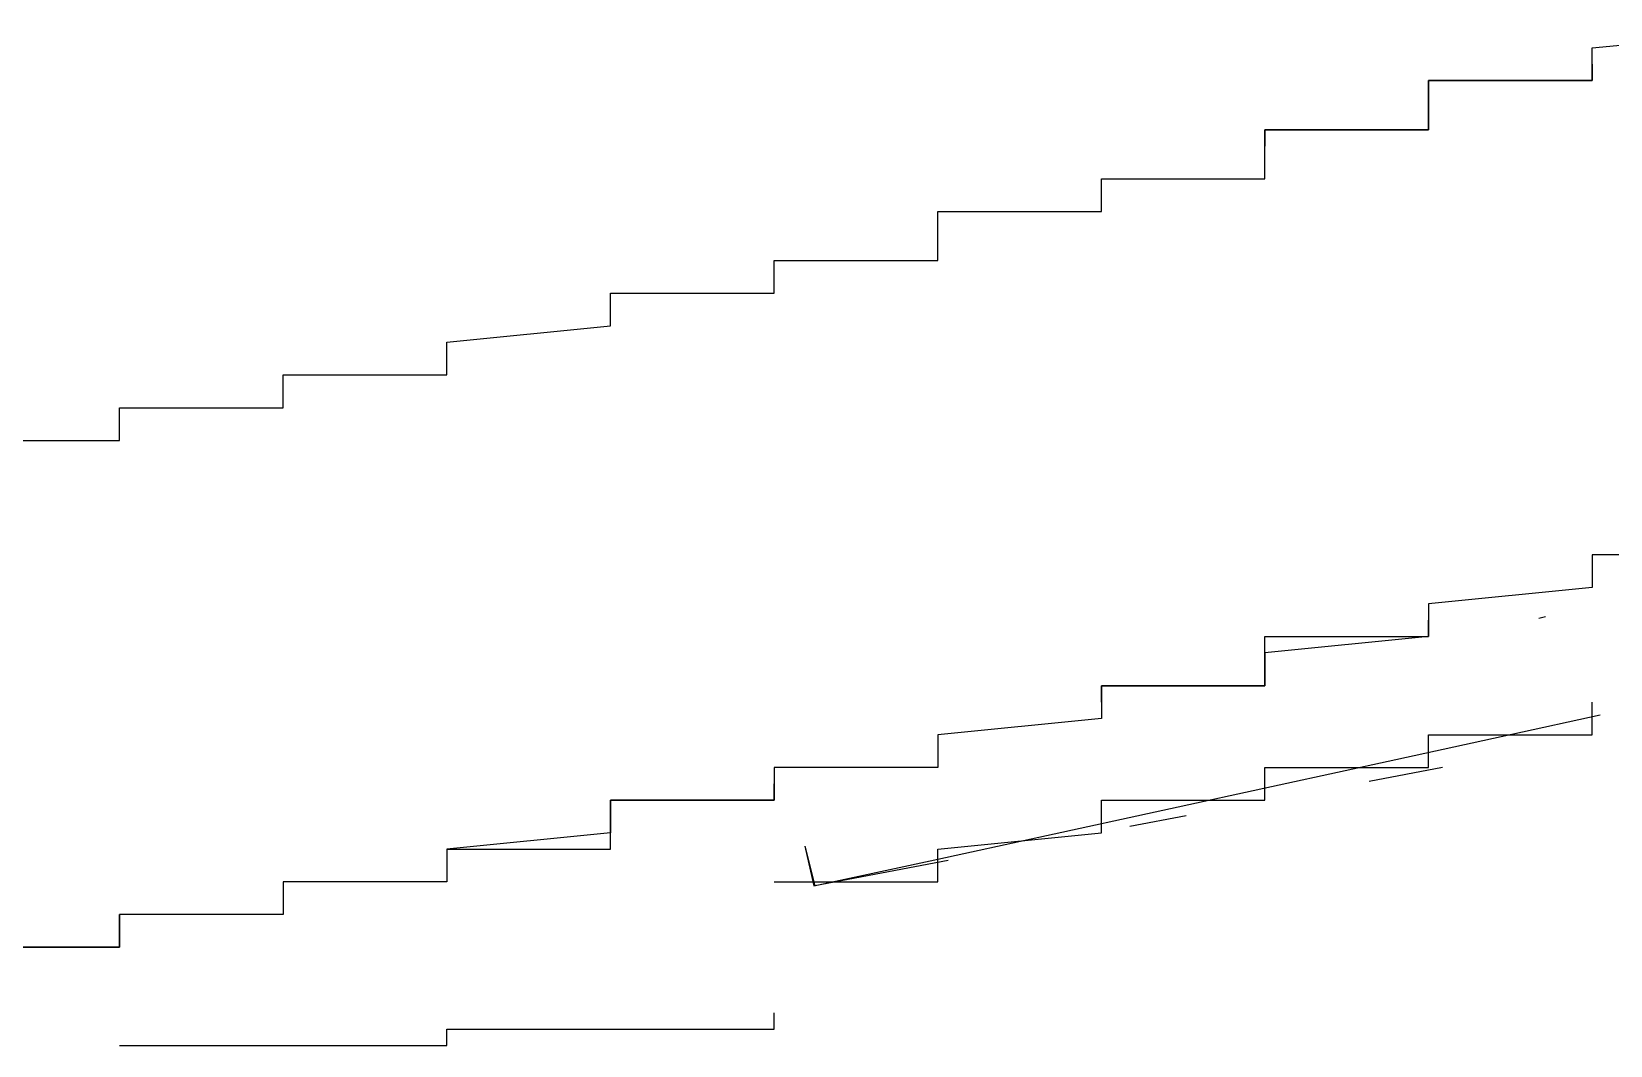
# Model space of a CAD drawing. Header units: millimetres. Extents: x -162945 to 7560, y -3558 to 130718.
# Drawn here: x -117732 to -116768, y -1941 to -1321 of the extents above; entities that cross this region are included whole.
import ezdxf

# ---------------------------------------------------------------- set-up
doc = ezdxf.new("R2010")
doc.units = ezdxf.units.MM
doc.header["$LTSCALE"] = 5
doc.layers.add('E1-RI-3F$0$A-GLAZ', color=6, linetype='Continuous')

msp = doc.modelspace()

# ---------------------------------------------------------------- linework, layer by layer
at = {"layer": 'E1-RI-3F$0$A-GLAZ', "color": 8}
for p, q in [((-116778.71, -1331.3), (-116678.71, -1321.3)), ((-116778.71, -1341.3), (-116778.71, -1331.3)), ((-116778.71, -1331.3), (-116778.71, -1331.3)), ((-116778.71, -1331.3), (-116778.71, -1331.3)), ((-116778.71, -1351.3), (-116778.71, -1341.3)), ((-116778.71, -1341.3), (-116778.71, -1341.3)), ((-116778.71, -1341.3), (-116778.71, -1341.3)), ((-116778.71, -1341.3), (-116778.71, -1341.3)), ((-116878.71, -1361.3), (-116878.71, -1351.3)), ((-116878.71, -1351.3), (-116778.71, -1351.3)), ((-116778.71, -1351.3), (-116778.71, -1351.3)), ((-116878.71, -1371.3), (-116878.71, -1361.3)), ((-116878.71, -1361.3), (-116878.71, -1361.3)), ((-116878.71, -1361.3), (-116878.71, -1361.3)), ((-116878.71, -1381.3), (-116878.71, -1371.3)), ((-116878.71, -1371.3), (-116878.71, -1371.3)), ((-116878.71, -1371.3), (-116878.71, -1371.3)), ((-116978.71, -1391.3), (-116978.71, -1381.3)), ((-116978.71, -1381.3), (-116978.71, -1381.3)), ((-116978.71, -1381.3), (-116878.71, -1381.3)), ((-116878.71, -1381.3), (-116878.71, -1381.3)), ((-116978.71, -1401.3), (-116978.71, -1391.3)), ((-116978.71, -1391.3), (-116978.71, -1391.3)), ((-116978.71, -1391.3), (-116978.71, -1391.3)), ((-116978.71, -1411.3), (-116978.71, -1401.3)), ((-116978.71, -1401.3), (-116978.71, -1401.3)), ((-116978.71, -1401.3), (-116978.71, -1401.3)), ((-117078.71, -1421.3), (-117078.71, -1411.3)), ((-117078.71, -1411.3), (-117078.71, -1411.3)), ((-117078.71, -1411.3), (-117078.71, -1411.3)), ((-117078.71, -1411.3), (-116978.71, -1411.3)), ((-117078.71, -1431.3), (-117078.71, -1421.3)), ((-117078.71, -1421.3), (-117078.71, -1421.3)), ((-117078.71, -1421.3), (-117078.71, -1421.3)), ((-117178.71, -1441.3), (-117178.71, -1431.3)), ((-117178.71, -1431.3), (-117078.71, -1431.3)), ((-117078.71, -1431.3), (-117078.71, -1431.3)), ((-117078.71, -1431.3), (-117078.71, -1431.3)), ((-117178.71, -1451.3), (-117178.71, -1441.3)), ((-117178.71, -1441.3), (-117178.71, -1441.3)), ((-117178.71, -1441.3), (-117178.71, -1441.3)), ((-117178.71, -1461.3), (-117178.71, -1451.3)), ((-117178.71, -1451.3), (-117178.71, -1451.3)), ((-117178.71, -1451.3), (-117178.71, -1451.3)), ((-117178.71, -1451.3), (-117178.71, -1451.3)), ((-117278.71, -1471.3), (-117278.71, -1461.3)), ((-117278.71, -1461.3), (-117278.71, -1461.3)), ((-117278.71, -1461.3), (-117278.71, -1461.3)), ((-117278.71, -1461.3), (-117178.71, -1461.3)), ((-117278.71, -1481.3), (-117278.71, -1471.3)), ((-117278.71, -1471.3), (-117278.71, -1471.3)), ((-117278.71, -1471.3), (-117278.71, -1471.3)), ((-117378.71, -1491.3), (-117378.71, -1481.3)), ((-117378.71, -1481.3), (-117278.71, -1481.3)), ((-117278.71, -1481.3), (-117278.71, -1481.3)), ((-117278.71, -1481.3), (-117278.71, -1481.3)), ((-117378.71, -1501.3), (-117378.71, -1491.3)), ((-117378.71, -1491.3), (-117378.71, -1491.3)), ((-117378.71, -1491.3), (-117378.71, -1491.3)), ((-117378.71, -1491.3), (-117378.71, -1491.3)), ((-117478.71, -1511.3), (-117378.71, -1501.3)), ((-117378.71, -1501.3), (-117378.71, -1501.3)), ((-117378.71, -1501.3), (-117378.71, -1501.3)), ((-117378.71, -1501.3), (-117378.71, -1501.3)), ((-117478.71, -1521.3), (-117478.71, -1511.3)), ((-117478.71, -1511.3), (-117478.71, -1511.3)), ((-117478.71, -1511.3), (-117478.71, -1511.3)), ((-117478.71, -1511.3), (-117478.71, -1511.3)), ((-117478.71, -1531.3), (-117478.71, -1521.3)), ((-117478.71, -1521.3), (-117478.71, -1521.3)), ((-117478.71, -1521.3), (-117478.71, -1521.3)), ((-117478.71, -1521.3), (-117478.71, -1521.3)), ((-117578.71, -1541.3), (-117578.71, -1531.3)), ((-117578.71, -1531.3), (-117578.71, -1531.3)), ((-117578.71, -1531.3), (-117578.71, -1531.3)), ((-117578.71, -1531.3), (-117478.71, -1531.3)), ((-117578.71, -1551.3), (-117578.71, -1541.3)), ((-117578.71, -1541.3), (-117578.71, -1541.3)), ((-117578.71, -1541.3), (-117578.71, -1541.3)), ((-117578.71, -1541.3), (-117578.71, -1541.3)), ((-117678.71, -1561.3), (-117678.71, -1551.3)), ((-117678.71, -1551.3), (-117678.71, -1551.3)), ((-117678.71, -1551.3), (-117678.71, -1551.3)), ((-117678.71, -1551.3), (-117578.71, -1551.3)), ((-117578.71, -1551.3), (-117578.71, -1551.3)), ((-117678.71, -1571.3), (-117678.71, -1561.3)), ((-117678.71, -1561.3), (-117678.71, -1561.3)), ((-117678.71, -1561.3), (-117678.71, -1561.3)), ((-117678.71, -1561.3), (-117678.71, -1561.3)), ((-117778.71, -1571.3), (-117678.71, -1571.3)), ((-117678.71, -1571.3), (-117678.71, -1571.3)), ((-116678.71, -1641.3), (-116778.71, -1641.3)), ((-116778.71, -1641.3), (-116778.71, -1641.3)), ((-116778.71, -1641.3), (-116778.71, -1651.3)), ((-116778.71, -1651.3), (-116778.71, -1651.3)), ((-116778.71, -1651.3), (-116778.71, -1651.3)), ((-116778.71, -1651.3), (-116778.71, -1661.3)), ((-116778.71, -1661.3), (-116878.71, -1671.3)), ((-116778.71, -1661.3), (-116778.71, -1661.3)), ((-116778.71, -1661.3), (-116778.71, -1661.3)), ((-116778.71, -1661.3), (-116778.71, -1661.3)), ((-116878.71, -1671.3), (-116878.71, -1671.3)), ((-116878.71, -1671.3), (-116878.71, -1671.3)), ((-116878.71, -1671.3), (-116878.71, -1681.3)), ((-116878.71, -1681.3), (-116878.71, -1681.3)), ((-116878.71, -1681.3), (-116878.71, -1681.3)), ((-116878.71, -1681.3), (-116878.71, -1691.3)), ((-116878.71, -1691.3), (-116878.71, -1681.3)), ((-116878.71, -1681.3), (-116878.71, -1681.3)), ((-116878.71, -1681.3), (-116878.71, -1681.3)), ((-116878.71, -1681.3), (-116878.71, -1681.3)), ((-116878.71, -1681.3), (-116878.71, -1681.3)), ((-116878.71, -1681.3), (-116878.71, -1681.3)), ((-116878.71, -1681.3), (-116878.71, -1681.3)), ((-116878.71, -1681.3), (-116878.71, -1681.3)), ((-116878.71, -1681.3), (-116878.71, -1681.3)), ((-116807.18, -1679.23, 0.08), (-116811.43, -1680.21, 0.08)), ((-116878.71, -1691.3), (-116978.71, -1701.3)), ((-116978.71, -1701.3), (-116978.71, -1691.3)), ((-116978.71, -1691.3), (-116978.71, -1691.3)), ((-116978.71, -1691.3), (-116978.71, -1691.3)), ((-116978.71, -1691.3), (-116878.71, -1691.3)), ((-116878.71, -1691.3), (-116878.71, -1691.3)), ((-116878.71, -1691.3), (-116878.71, -1691.3)), ((-116878.71, -1691.3), (-116878.71, -1691.3)), ((-116878.71, -1691.3), (-116878.71, -1691.3)), ((-116878.71, -1691.3), (-116878.71, -1691.3)), ((-116878.71, -1691.3), (-116878.71, -1691.3)), ((-116878.71, -1691.3), (-116878.71, -1691.3)), ((-116878.71, -1691.3), (-116878.71, -1691.3)), ((-116878.71, -1691.3), (-116878.71, -1691.3)), ((-116878.71, -1691.3), (-116878.71, -1691.3)), ((-116878.71, -1691.3), (-116878.71, -1691.3)), ((-116878.71, -1691.3), (-116878.71, -1691.3)), ((-116878.71, -1691.3), (-116878.71, -1691.3)), ((-116878.71, -1691.3), (-116878.71, -1691.3)), ((-116878.71, -1691.3), (-116878.71, -1691.3)), ((-116878.71, -1691.3), (-116878.71, -1691.3)), ((-116878.71, -1691.3), (-116878.71, -1691.3)), ((-116878.71, -1691.3), (-116878.71, -1691.3)), ((-116878.71, -1691.3), (-116878.71, -1691.3)), ((-116878.71, -1691.3), (-116878.71, -1691.3)), ((-116878.71, -1691.3), (-116878.71, -1691.3)), ((-116878.71, -1691.3), (-116878.71, -1691.3)), ((-116878.71, -1691.3), (-116878.71, -1691.3)), ((-116878.71, -1691.3), (-116878.71, -1691.3)), ((-116878.71, -1691.3), (-116878.71, -1691.3)), ((-116878.71, -1691.3), (-116878.71, -1691.3)), ((-116878.71, -1691.3), (-116878.71, -1691.3)), ((-116878.71, -1691.3), (-116878.71, -1691.3)), ((-116878.71, -1691.3), (-116878.71, -1691.3)), ((-116978.71, -1701.3), (-116978.71, -1701.3)), ((-116978.71, -1701.3), (-116978.71, -1701.3)), ((-116978.71, -1701.3), (-116978.71, -1711.3)), ((-116978.71, -1711.3), (-116978.71, -1701.3)), ((-116978.71, -1701.3), (-116978.71, -1701.3)), ((-116978.71, -1701.3), (-116978.71, -1701.3)), ((-116978.71, -1701.3), (-116978.71, -1701.3)), ((-116978.71, -1701.3), (-116978.71, -1701.3)), ((-116978.71, -1701.3), (-116978.71, -1701.3)), ((-116978.71, -1701.3), (-116978.71, -1701.3)), ((-116978.71, -1701.3), (-116978.71, -1701.3)), ((-116978.71, -1701.3), (-116978.71, -1701.3)), ((-116978.71, -1701.3), (-116978.71, -1701.3)), ((-116978.71, -1701.3), (-116978.71, -1701.3)), ((-116978.71, -1701.3), (-116978.71, -1701.3)), ((-116978.71, -1701.3), (-116978.71, -1701.3)), ((-116978.71, -1701.3), (-116978.71, -1701.3)), ((-116978.71, -1701.3), (-116978.71, -1701.3)), ((-116978.71, -1701.3), (-116978.71, -1701.3)), ((-116978.71, -1701.3), (-116978.71, -1701.3)), ((-116978.71, -1701.3), (-116978.71, -1701.3)), ((-116978.71, -1701.3), (-116978.71, -1701.3)), ((-116978.71, -1701.3), (-116978.71, -1701.3)), ((-116978.71, -1701.3), (-116978.71, -1701.3)), ((-116978.71, -1701.3), (-116978.71, -1701.3)), ((-116978.71, -1701.3), (-116978.71, -1701.3)), ((-116978.71, -1701.3), (-116978.71, -1701.3)), ((-116978.71, -1701.3), (-116978.71, -1701.3)), ((-116978.71, -1701.3), (-116978.71, -1701.3)), ((-116978.71, -1701.3), (-116978.71, -1701.3)), ((-116978.71, -1701.3), (-116978.71, -1701.3)), ((-116978.71, -1701.3), (-116978.71, -1701.3)), ((-116978.71, -1701.3), (-116978.71, -1701.3)), ((-116978.71, -1711.3), (-116978.71, -1711.3)), ((-116978.71, -1711.3), (-116978.71, -1711.3)), ((-116978.71, -1711.3), (-116978.71, -1711.3)), ((-116978.71, -1711.3), (-116978.71, -1721.3)), ((-116978.71, -1721.3), (-116978.71, -1711.3)), ((-116978.71, -1711.3), (-116978.71, -1711.3)), ((-116978.71, -1711.3), (-116978.71, -1711.3)), ((-116978.71, -1711.3), (-116978.71, -1711.3)), ((-116978.71, -1711.3), (-116978.71, -1711.3)), ((-116978.71, -1711.3), (-116978.71, -1711.3)), ((-116978.71, -1711.3), (-116978.71, -1711.3)), ((-116978.71, -1711.3), (-116978.71, -1711.3)), ((-116978.71, -1711.3), (-116978.71, -1711.3)), ((-116978.71, -1711.3), (-116978.71, -1711.3)), ((-116978.71, -1711.3), (-116978.71, -1711.3)), ((-116978.71, -1711.3), (-116978.71, -1711.3)), ((-116978.71, -1711.3), (-116978.71, -1711.3)), ((-116978.71, -1711.3), (-116978.71, -1711.3)), ((-116978.71, -1711.3), (-116978.71, -1711.3)), ((-116978.71, -1711.3), (-116978.71, -1711.3)), ((-116978.71, -1711.3), (-116978.71, -1711.3)), ((-116978.71, -1711.3), (-116978.71, -1711.3)), ((-116978.71, -1711.3), (-116978.71, -1711.3)), ((-116978.71, -1711.3), (-116978.71, -1711.3)), ((-116978.71, -1711.3), (-116978.71, -1711.3)), ((-116978.71, -1711.3), (-116978.71, -1711.3)), ((-116978.71, -1711.3), (-116978.71, -1711.3)), ((-116978.71, -1711.3), (-116978.71, -1711.3)), ((-116978.71, -1711.3), (-116978.71, -1711.3)), ((-116978.71, -1711.3), (-116978.71, -1711.3)), ((-116978.71, -1711.3), (-116978.71, -1711.3)), ((-116978.71, -1711.3), (-116978.71, -1711.3)), ((-116978.71, -1711.3), (-116978.71, -1711.3)), ((-116978.71, -1711.3), (-116978.71, -1711.3)), ((-116978.71, -1711.3), (-116978.71, -1711.3)), ((-116978.71, -1721.3), (-117078.71, -1721.3)), ((-117078.71, -1721.3), (-117078.71, -1731.3)), ((-117078.71, -1731.3), (-117078.71, -1721.3)), ((-117078.71, -1721.3), (-117078.71, -1721.3)), ((-117078.71, -1721.3), (-117078.71, -1721.3)), ((-117078.71, -1721.3), (-117078.71, -1721.3)), ((-117078.71, -1721.3), (-117078.71, -1721.3)), ((-117078.71, -1721.3), (-117078.71, -1721.3)), ((-117078.71, -1721.3), (-117078.71, -1721.3)), ((-117078.71, -1721.3), (-117078.71, -1721.3)), ((-117078.71, -1721.3), (-117078.71, -1721.3)), ((-117078.71, -1721.3), (-117078.71, -1721.3)), ((-117078.71, -1721.3), (-117078.71, -1721.3)), ((-117078.71, -1721.3), (-117078.71, -1721.3)), ((-117078.71, -1721.3), (-117078.71, -1721.3)), ((-117078.71, -1721.3), (-117078.71, -1721.3)), ((-117078.71, -1721.3), (-117078.71, -1721.3)), ((-117078.71, -1721.3), (-117078.71, -1721.3)), ((-117078.71, -1721.3), (-116978.71, -1721.3)), ((-116978.71, -1721.3), (-116978.71, -1721.3)), ((-116978.71, -1721.3), (-116978.71, -1721.3)), ((-116978.71, -1721.3), (-116978.71, -1721.3)), ((-116978.71, -1721.3), (-116978.71, -1721.3)), ((-116978.71, -1721.3), (-116978.71, -1721.3)), ((-116978.71, -1721.3), (-116978.71, -1721.3)), ((-116978.71, -1721.3), (-116978.71, -1721.3)), ((-116978.71, -1721.3), (-116978.71, -1721.3)), ((-116978.71, -1721.3), (-116978.71, -1721.3)), ((-116978.71, -1721.3), (-116978.71, -1721.3)), ((-116978.71, -1721.3), (-116978.71, -1721.3)), ((-116978.71, -1721.3), (-116978.71, -1721.3)), ((-116978.71, -1721.3), (-116978.71, -1721.3)), ((-116978.71, -1721.3), (-116978.71, -1721.3)), ((-116978.71, -1721.3), (-116978.71, -1721.3)), ((-116978.71, -1721.3), (-116978.71, -1721.3)), ((-117078.71, -1731.3), (-117078.71, -1731.3)), ((-117078.71, -1731.3), (-117078.71, -1731.3)), ((-117078.71, -1731.3), (-117078.71, -1731.3)), ((-117078.71, -1731.3), (-117078.71, -1741.3)), ((-117078.71, -1731.3), (-117078.71, -1731.3)), ((-117078.71, -1731.3), (-117078.71, -1731.3)), ((-117078.71, -1731.3), (-117078.71, -1731.3)), ((-117078.71, -1731.3), (-117078.71, -1731.3)), ((-117078.71, -1731.3), (-117078.71, -1731.3)), ((-117078.71, -1731.3), (-117078.71, -1731.3)), ((-117078.71, -1731.3), (-117078.71, -1731.3)), ((-117078.71, -1731.3), (-117078.71, -1731.3)), ((-117078.71, -1731.3), (-117078.71, -1731.3)), ((-117078.71, -1731.3), (-117078.71, -1731.3)), ((-117078.71, -1731.3), (-117078.71, -1731.3)), ((-117078.71, -1731.3), (-117078.71, -1731.3)), ((-117078.71, -1731.3), (-117078.71, -1731.3)), ((-117078.71, -1731.3), (-117078.71, -1731.3)), ((-117078.71, -1731.3), (-117078.71, -1731.3)), ((-117078.71, -1731.3), (-117078.71, -1731.3)), ((-117078.71, -1731.3), (-117078.71, -1731.3)), ((-117078.71, -1731.3), (-117078.71, -1731.3)), ((-117078.71, -1731.3), (-117078.71, -1731.3)), ((-117078.71, -1731.3), (-117078.71, -1731.3)), ((-117078.71, -1731.3), (-117078.71, -1731.3)), ((-117078.71, -1731.3), (-117078.71, -1731.3)), ((-117078.71, -1731.3), (-117078.71, -1731.3)), ((-117078.71, -1731.3), (-117078.71, -1731.3)), ((-117078.71, -1731.3), (-117078.71, -1731.3)), ((-117078.71, -1731.3), (-117078.71, -1731.3)), ((-117078.71, -1731.3), (-117078.71, -1731.3)), ((-116778.71, -1741.3), (-116778.71, -1731.3)), ((-116778.71, -1731.3), (-116778.71, -1731.3)), ((-117078.71, -1741.3), (-117178.71, -1751.3)), ((-117078.71, -1741.3), (-117078.71, -1741.3)), ((-117078.71, -1741.3), (-117078.71, -1741.3)), ((-117078.71, -1741.3), (-117078.71, -1741.3)), ((-116778.71, -1751.3), (-116778.71, -1741.3)), ((-116778.71, -1741.3), (-116778.71, -1741.3)), ((-116778.71, -1741.3), (-116778.71, -1741.3)), ((-116778.71, -1741.3), (-116778.71, -1741.3)), ((-116778.71, -1741.3), (-116778.71, -1741.3)), ((-116778.71, -1741.3), (-116778.71, -1741.3)), ((-116778.71, -1741.3), (-116778.71, -1741.3)), ((-116778.71, -1741.3), (-116778.71, -1741.3)), ((-116778.71, -1741.3), (-116778.71, -1741.3)), ((-116778.71, -1741.3), (-116778.71, -1741.3)), ((-116778.71, -1741.3), (-116778.71, -1741.3)), ((-116778.71, -1741.3), (-116778.71, -1741.3)), ((-116778.71, -1741.3), (-116778.71, -1741.3)), ((-116778.71, -1741.3), (-116778.71, -1741.3)), ((-116778.71, -1741.3), (-116778.71, -1741.3)), ((-116778.71, -1741.3), (-116778.71, -1741.3)), ((-116778.71, -1741.3), (-116778.71, -1741.3)), ((-116778.71, -1741.3), (-116778.71, -1741.3)), ((-117178.71, -1751.3), (-117178.71, -1751.3)), ((-117178.71, -1751.3), (-117178.71, -1751.3)), ((-117178.71, -1751.3), (-117178.71, -1761.3)), ((-116878.71, -1761.3), (-116878.71, -1751.3)), ((-116878.71, -1751.3), (-116878.71, -1751.3)), ((-116878.71, -1751.3), (-116878.71, -1751.3)), ((-116878.71, -1751.3), (-116878.71, -1751.3)), ((-116878.71, -1751.3), (-116878.71, -1751.3)), ((-116878.71, -1751.3), (-116878.71, -1751.3)), ((-116878.71, -1751.3), (-116878.71, -1751.3)), ((-116878.71, -1751.3), (-116878.71, -1751.3)), ((-116878.71, -1751.3), (-116878.71, -1751.3)), ((-116878.71, -1751.3), (-116778.71, -1751.3)), ((-116778.71, -1751.3), (-116778.71, -1751.3)), ((-116778.71, -1751.3), (-116778.71, -1751.3)), ((-116778.71, -1751.3), (-116778.71, -1751.3)), ((-116778.71, -1751.3), (-116778.71, -1751.3)), ((-116778.71, -1751.3), (-116778.71, -1751.3)), ((-116778.71, -1751.3), (-116778.71, -1751.3)), ((-116778.71, -1751.3), (-116778.71, -1751.3)), ((-117178.71, -1761.3), (-117178.71, -1761.3)), ((-117178.71, -1761.3), (-117178.71, -1761.3)), ((-117178.71, -1761.3), (-117178.71, -1761.3)), ((-117178.71, -1761.3), (-117178.71, -1771.3)), ((-116878.71, -1771.3), (-116878.71, -1761.3)), ((-116878.71, -1761.3), (-116878.71, -1761.3)), ((-116878.71, -1761.3), (-116878.71, -1761.3)), ((-116878.71, -1761.3), (-116878.71, -1761.3)), ((-116878.71, -1761.3), (-116878.71, -1761.3)), ((-116878.71, -1761.3), (-116878.71, -1761.3)), ((-116878.71, -1761.3), (-116878.71, -1761.3)), ((-116878.71, -1761.3), (-116878.71, -1761.3)), ((-116878.71, -1761.3), (-116878.71, -1761.3)), ((-116878.71, -1761.3), (-116878.71, -1761.3)), ((-116878.71, -1761.3), (-116878.71, -1761.3)), ((-116878.71, -1761.3), (-116878.71, -1761.3)), ((-116878.71, -1761.3), (-116878.71, -1761.3)), ((-116878.71, -1761.3), (-116878.71, -1761.3)), ((-116878.71, -1761.3), (-116878.71, -1761.3)), ((-116878.71, -1761.3), (-116878.71, -1761.3)), ((-116878.71, -1761.3), (-116878.71, -1761.3)), ((-116878.71, -1761.3), (-116878.71, -1761.3)), ((-117178.71, -1771.3), (-117278.71, -1771.3)), ((-117278.71, -1771.3), (-117278.71, -1771.3)), ((-117278.71, -1771.3), (-117278.71, -1781.3)), ((-117178.71, -1771.3), (-117178.71, -1771.3)), ((-116978.71, -1781.3), (-116978.71, -1771.3)), ((-116978.71, -1771.3), (-116978.71, -1771.3)), ((-116978.71, -1771.3), (-116978.71, -1771.3)), ((-116978.71, -1771.3), (-116978.71, -1771.3)), ((-116978.71, -1771.3), (-116978.71, -1771.3)), ((-116978.71, -1771.3), (-116978.71, -1771.3)), ((-116978.71, -1771.3), (-116978.71, -1771.3)), ((-116978.71, -1771.3), (-116878.71, -1771.3)), ((-116870.18, -1771.34), (-116915.13, -1779.81)), ((-116878.71, -1771.3), (-116878.71, -1771.3)), ((-116878.71, -1771.3), (-116878.71, -1771.3)), ((-116878.71, -1771.3), (-116878.71, -1771.3)), ((-116878.71, -1771.3), (-116878.71, -1771.3)), ((-116878.71, -1771.3), (-116878.71, -1771.3)), ((-116878.71, -1771.3), (-116878.71, -1771.3)), ((-116878.71, -1771.3), (-116878.71, -1771.3)), ((-116878.71, -1771.3), (-116878.71, -1771.3)), ((-116878.71, -1771.3), (-116878.71, -1771.3)), ((-116878.71, -1771.3), (-116878.71, -1771.3)), ((-117278.71, -1781.3), (-117278.71, -1781.3)), ((-117278.71, -1781.3), (-117278.71, -1781.3)), ((-117278.71, -1781.3), (-117278.71, -1781.3)), ((-117278.71, -1781.3), (-117278.71, -1791.3)), ((-117278.71, -1791.3), (-117278.71, -1781.3)), ((-117278.71, -1781.3), (-117278.71, -1781.3)), ((-117278.71, -1781.3), (-117278.71, -1781.3)), ((-117278.71, -1781.3), (-117278.71, -1781.3)), ((-117278.71, -1781.3), (-117278.71, -1781.3)), ((-117278.71, -1781.3), (-117278.71, -1781.3)), ((-117278.71, -1781.3), (-117278.71, -1781.3)), ((-117278.71, -1781.3), (-117278.71, -1781.3)), ((-117278.71, -1781.3), (-117278.71, -1781.3)), ((-117278.71, -1781.3), (-117278.71, -1781.3)), ((-117278.71, -1781.3), (-117278.71, -1781.3)), ((-117278.71, -1781.3), (-117278.71, -1781.3)), ((-117278.71, -1781.3), (-117278.71, -1781.3)), ((-117278.71, -1781.3), (-117278.71, -1781.3)), ((-117278.71, -1781.3), (-117278.71, -1781.3)), ((-117278.71, -1781.3), (-117278.71, -1781.3)), ((-117278.71, -1781.3), (-117278.71, -1781.3)), ((-117278.71, -1781.3), (-117278.71, -1781.3)), ((-117278.71, -1781.3), (-117278.71, -1781.3)), ((-117278.71, -1781.3), (-117278.71, -1781.3)), ((-117278.71, -1781.3), (-117278.71, -1781.3)), ((-117278.71, -1781.3), (-117278.71, -1781.3)), ((-117278.71, -1781.3), (-117278.71, -1781.3)), ((-117278.71, -1781.3), (-117278.71, -1781.3)), ((-117278.71, -1781.3), (-117278.71, -1781.3)), ((-117278.71, -1781.3), (-117278.71, -1781.3)), ((-117278.71, -1781.3), (-117278.71, -1781.3)), ((-116978.71, -1791.3), (-116978.71, -1781.3)), ((-116978.71, -1781.3), (-116978.71, -1781.3)), ((-116978.71, -1781.3), (-116978.71, -1781.3)), ((-116978.71, -1781.3), (-116978.71, -1781.3)), ((-116978.71, -1781.3), (-116978.71, -1781.3)), ((-116978.71, -1781.3), (-116978.71, -1781.3)), ((-116978.71, -1781.3), (-116978.71, -1781.3)), ((-116978.71, -1781.3), (-116978.71, -1781.3)), ((-116978.71, -1781.3), (-116978.71, -1781.3)), ((-116978.71, -1781.3), (-116978.71, -1781.3)), ((-116978.71, -1781.3), (-116978.71, -1781.3)), ((-116978.71, -1781.3), (-116978.71, -1781.3)), ((-116978.71, -1781.3), (-116978.71, -1781.3)), ((-116978.71, -1781.3), (-116978.71, -1781.3)), ((-116978.71, -1781.3), (-116978.71, -1781.3)), ((-116978.71, -1781.3), (-116978.71, -1781.3)), ((-116978.71, -1781.3), (-116978.71, -1781.3)), ((-117278.71, -1791.3), (-117378.71, -1791.3)), ((-117378.71, -1791.3), (-117378.71, -1801.3)), ((-117378.71, -1801.3), (-117378.71, -1791.3)), ((-117378.71, -1791.3), (-117378.71, -1791.3)), ((-117378.71, -1791.3), (-117378.71, -1791.3)), ((-117378.71, -1791.3), (-117378.71, -1791.3)), ((-117378.71, -1791.3), (-117378.71, -1791.3)), ((-117378.71, -1791.3), (-117378.71, -1791.3)), ((-117378.71, -1791.3), (-117378.71, -1791.3)), ((-117378.71, -1791.3), (-117378.71, -1791.3)), ((-117378.71, -1791.3), (-117278.71, -1791.3)), ((-117278.71, -1791.3), (-117278.71, -1791.3)), ((-117278.71, -1791.3), (-117278.71, -1791.3)), ((-117278.71, -1791.3), (-117278.71, -1791.3)), ((-117278.71, -1791.3), (-117278.71, -1791.3)), ((-117278.71, -1791.3), (-117278.71, -1791.3)), ((-117278.71, -1791.3), (-117278.71, -1791.3)), ((-117278.71, -1791.3), (-117278.71, -1791.3)), ((-117278.71, -1791.3), (-117278.71, -1791.3)), ((-117278.71, -1791.3), (-117278.71, -1791.3)), ((-117278.71, -1791.3), (-117278.71, -1791.3)), ((-117278.71, -1791.3), (-117278.71, -1791.3)), ((-117278.71, -1791.3), (-117278.71, -1791.3)), ((-117278.71, -1791.3), (-117278.71, -1791.3)), ((-117278.71, -1791.3), (-117278.71, -1791.3)), ((-117278.71, -1791.3), (-117278.71, -1791.3)), ((-117278.71, -1791.3), (-117278.71, -1791.3)), ((-117278.71, -1791.3), (-117278.71, -1791.3)), ((-117278.71, -1791.3), (-117278.71, -1791.3)), ((-117278.71, -1791.3), (-117278.71, -1791.3)), ((-117278.71, -1791.3), (-117278.71, -1791.3)), ((-117278.71, -1791.3), (-117278.71, -1791.3)), ((-117278.71, -1791.3), (-117278.71, -1791.3)), ((-117278.71, -1791.3), (-117278.71, -1791.3)), ((-117278.71, -1791.3), (-117278.71, -1791.3)), ((-117278.71, -1791.3), (-117278.71, -1791.3)), ((-117278.71, -1791.3), (-117278.71, -1791.3)), ((-117278.71, -1791.3), (-117278.71, -1791.3)), ((-117278.71, -1791.3), (-117278.71, -1791.3)), ((-117078.71, -1801.3), (-117078.71, -1791.3)), ((-117078.71, -1791.3), (-117078.71, -1791.3)), ((-117078.71, -1791.3), (-117078.71, -1791.3)), ((-117078.71, -1791.3), (-116978.71, -1791.3)), ((-116978.71, -1791.3), (-116978.71, -1791.3)), ((-116978.71, -1791.3), (-116978.71, -1791.3)), ((-116978.71, -1791.3), (-116978.71, -1791.3)), ((-116978.71, -1791.3), (-116978.71, -1791.3)), ((-116978.71, -1791.3), (-116978.71, -1791.3)), ((-116978.71, -1791.3), (-116978.71, -1791.3)), ((-116978.71, -1791.3), (-116978.71, -1791.3)), ((-116978.71, -1791.3), (-116978.71, -1791.3)), ((-116978.71, -1791.3), (-116978.71, -1791.3)), ((-116978.71, -1791.3), (-116978.71, -1791.3)), ((-116978.71, -1791.3), (-116978.71, -1791.3)), ((-116978.71, -1791.3), (-116978.71, -1791.3)), ((-116978.71, -1791.3), (-116978.71, -1791.3)), ((-116978.71, -1791.3), (-116978.71, -1791.3)), ((-117378.71, -1801.3), (-117378.71, -1801.3)), ((-117378.71, -1801.3), (-117378.71, -1801.3)), ((-117378.71, -1801.3), (-117378.71, -1801.3)), ((-117378.71, -1801.3), (-117378.71, -1811.3)), ((-117378.71, -1811.3), (-117378.71, -1801.3)), ((-117378.71, -1801.3), (-117378.71, -1801.3)), ((-117378.71, -1801.3), (-117378.71, -1801.3)), ((-117378.71, -1801.3), (-117378.71, -1801.3)), ((-117378.71, -1801.3), (-117378.71, -1801.3)), ((-117378.71, -1801.3), (-117378.71, -1801.3)), ((-117378.71, -1801.3), (-117378.71, -1801.3)), ((-117378.71, -1801.3), (-117378.71, -1801.3)), ((-117378.71, -1801.3), (-117378.71, -1801.3)), ((-117378.71, -1801.3), (-117378.71, -1801.3)), ((-117378.71, -1801.3), (-117378.71, -1801.3)), ((-117378.71, -1801.3), (-117378.71, -1801.3)), ((-117378.71, -1801.3), (-117378.71, -1801.3)), ((-117378.71, -1801.3), (-117378.71, -1801.3)), ((-117378.71, -1801.3), (-117378.71, -1801.3)), ((-117378.71, -1801.3), (-117378.71, -1801.3)), ((-117378.71, -1801.3), (-117378.71, -1801.3)), ((-117378.71, -1801.3), (-117378.71, -1801.3)), ((-117378.71, -1801.3), (-117378.71, -1801.3)), ((-117378.71, -1801.3), (-117378.71, -1801.3)), ((-117378.71, -1801.3), (-117378.71, -1801.3)), ((-117378.71, -1801.3), (-117378.71, -1801.3)), ((-117378.71, -1801.3), (-117378.71, -1801.3)), ((-117378.71, -1801.3), (-117378.71, -1801.3)), ((-117378.71, -1801.3), (-117378.71, -1801.3)), ((-117378.71, -1801.3), (-117378.71, -1801.3)), ((-117378.71, -1801.3), (-117378.71, -1801.3)), ((-117378.71, -1801.3), (-117378.71, -1801.3)), ((-117378.71, -1801.3), (-117378.71, -1801.3)), ((-117378.71, -1801.3), (-117378.71, -1801.3)), ((-117378.71, -1801.3), (-117378.71, -1801.3)), ((-117378.71, -1801.3), (-117378.71, -1801.3)), ((-117378.71, -1801.3), (-117378.71, -1801.3)), ((-117378.71, -1801.3), (-117378.71, -1801.3)), ((-117378.71, -1801.3), (-117378.71, -1801.3)), ((-117078.71, -1811.3), (-117078.71, -1801.3)), ((-117078.71, -1801.3), (-117078.71, -1801.3)), ((-117078.71, -1801.3), (-117078.71, -1801.3)), ((-117078.71, -1801.3), (-117078.71, -1801.3)), ((-117078.71, -1801.3), (-117078.71, -1801.3)), ((-117078.71, -1801.3), (-117078.71, -1801.3)), ((-117078.71, -1801.3), (-117078.71, -1801.3)), ((-117078.71, -1801.3), (-117078.71, -1801.3)), ((-117078.71, -1801.3), (-117078.71, -1801.3)), ((-117078.71, -1801.3), (-117078.71, -1801.3)), ((-117078.71, -1801.3), (-117078.71, -1801.3)), ((-117078.71, -1801.3), (-117078.71, -1801.3)), ((-117078.71, -1801.3), (-117078.71, -1801.3)), ((-117078.71, -1801.3), (-117078.71, -1801.3)), ((-117078.71, -1801.3), (-117078.71, -1801.3)), ((-117078.71, -1801.3), (-117078.71, -1801.3)), ((-117078.71, -1801.3), (-117078.71, -1801.3)), ((-117078.71, -1801.3), (-117078.71, -1801.3)), ((-117026.9, -1800.88), (-117061.36, -1807.38)), ((-117378.71, -1811.3), (-117478.71, -1821.3)), ((-117378.71, -1811.3), (-117378.71, -1811.3)), ((-117378.71, -1811.3), (-117378.71, -1811.3)), ((-117378.71, -1811.3), (-117378.71, -1811.3)), ((-117378.71, -1821.3), (-117378.71, -1811.3)), ((-117378.71, -1811.3), (-117378.71, -1811.3)), ((-117378.71, -1811.3), (-117378.71, -1811.3)), ((-117378.71, -1811.3), (-117378.71, -1811.3)), ((-117378.71, -1811.3), (-117378.71, -1811.3)), ((-117378.71, -1811.3), (-117378.71, -1811.3)), ((-117378.71, -1811.3), (-117378.71, -1811.3)), ((-117378.71, -1811.3), (-117378.71, -1811.3)), ((-117378.71, -1811.3), (-117378.71, -1811.3)), ((-117378.71, -1811.3), (-117378.71, -1811.3)), ((-117378.71, -1811.3), (-117378.71, -1811.3)), ((-117378.71, -1811.3), (-117378.71, -1811.3)), ((-117378.71, -1811.3), (-117378.71, -1811.3)), ((-117378.71, -1811.3), (-117378.71, -1811.3)), ((-117378.71, -1811.3), (-117378.71, -1811.3)), ((-117378.71, -1811.3), (-117378.71, -1811.3)), ((-117378.71, -1811.3), (-117378.71, -1811.3)), ((-117378.71, -1811.3), (-117378.71, -1811.3)), ((-117378.71, -1811.3), (-117378.71, -1811.3)), ((-117378.71, -1811.3), (-117378.71, -1811.3)), ((-117378.71, -1811.3), (-117378.71, -1811.3)), ((-117378.71, -1811.3), (-117378.71, -1811.3)), ((-117378.71, -1811.3), (-117378.71, -1811.3)), ((-117378.71, -1811.3), (-117378.71, -1811.3)), ((-117378.71, -1811.3), (-117378.71, -1811.3)), ((-117378.71, -1811.3), (-117378.71, -1811.3)), ((-117378.71, -1811.3), (-117378.71, -1811.3)), ((-117378.71, -1811.3), (-117378.71, -1811.3)), ((-117378.71, -1811.3), (-117378.71, -1811.3)), ((-117378.71, -1811.3), (-117378.71, -1811.3)), ((-117378.71, -1811.3), (-117378.71, -1811.3)), ((-117378.71, -1811.3), (-117378.71, -1811.3)), ((-117378.71, -1811.3), (-117378.71, -1811.3)), ((-117378.71, -1811.3), (-117378.71, -1811.3)), ((-117378.71, -1811.3), (-117378.71, -1811.3)), ((-117378.71, -1811.3), (-117378.71, -1811.3)), ((-117178.71, -1821.3), (-117078.71, -1811.3)), ((-117078.71, -1811.3), (-117078.71, -1811.3)), ((-117078.71, -1811.3), (-117078.71, -1811.3)), ((-117078.71, -1811.3), (-117078.71, -1811.3)), ((-117078.71, -1811.3), (-117078.71, -1811.3)), ((-117078.71, -1811.3), (-117078.71, -1811.3)), ((-117078.71, -1811.3), (-117078.71, -1811.3)), ((-117078.71, -1811.3), (-117078.71, -1811.3)), ((-117078.71, -1811.3), (-117078.71, -1811.3)), ((-117078.71, -1811.3), (-117078.71, -1811.3)), ((-117078.71, -1811.3), (-117078.71, -1811.3)), ((-117078.71, -1811.3), (-117078.71, -1811.3)), ((-117078.71, -1811.3), (-117078.71, -1811.3)), ((-117078.71, -1811.3), (-117078.71, -1811.3)), ((-117078.71, -1811.3), (-117078.71, -1811.3)), ((-117078.71, -1811.3), (-117078.71, -1811.3)), ((-117078.71, -1811.3), (-117078.71, -1811.3)), ((-117478.71, -1821.3), (-117478.71, -1821.3)), ((-117478.71, -1821.3), (-117478.71, -1821.3)), ((-117478.71, -1821.3), (-117478.71, -1821.3)), ((-117478.71, -1821.3), (-117478.71, -1831.3)), ((-117478.71, -1821.3), (-117478.71, -1821.3)), ((-117478.71, -1821.3), (-117478.71, -1821.3)), ((-117478.71, -1821.3), (-117478.71, -1821.3)), ((-117478.71, -1821.3), (-117478.71, -1821.3)), ((-117478.71, -1821.3), (-117478.71, -1821.3)), ((-117478.71, -1821.3), (-117478.71, -1821.3)), ((-117478.71, -1821.3), (-117478.71, -1821.3)), ((-117478.71, -1821.3), (-117478.71, -1821.3)), ((-117478.71, -1821.3), (-117478.71, -1821.3)), ((-117478.71, -1821.3), (-117478.71, -1821.3)), ((-117478.71, -1821.3), (-117478.71, -1821.3)), ((-117478.71, -1821.3), (-117478.71, -1821.3)), ((-117478.71, -1821.3), (-117478.71, -1821.3)), ((-117478.71, -1821.3), (-117478.71, -1821.3)), ((-117478.71, -1821.3), (-117478.71, -1821.3)), ((-117478.71, -1821.3), (-117478.71, -1821.3)), ((-117478.71, -1821.3), (-117478.71, -1821.3)), ((-117478.71, -1821.3), (-117478.71, -1821.3)), ((-117478.71, -1821.3), (-117478.71, -1821.3)), ((-117478.71, -1821.3), (-117478.71, -1821.3)), ((-117478.71, -1821.3), (-117478.71, -1821.3)), ((-117478.71, -1821.3), (-117478.71, -1821.3)), ((-117478.71, -1821.3), (-117478.71, -1821.3)), ((-117478.71, -1821.3), (-117478.71, -1821.3)), ((-117478.71, -1821.3), (-117478.71, -1821.3)), ((-117478.71, -1821.3), (-117378.71, -1821.3)), ((-117259.98, -1819.44), (-117254.33, -1843.79)), ((-117259.98, -1819.44), (-117253.83, -1843.67)), ((-117178.71, -1831.3), (-117178.71, -1821.3)), ((-117178.71, -1821.3), (-117178.71, -1821.3)), ((-117178.71, -1821.3), (-117178.71, -1821.3)), ((-117178.71, -1821.3), (-117178.71, -1821.3)), ((-117178.71, -1821.3), (-117178.71, -1821.3)), ((-117178.71, -1821.3), (-117178.71, -1821.3)), ((-117178.71, -1821.3), (-117178.71, -1821.3)), ((-117178.71, -1821.3), (-117178.71, -1821.3)), ((-117178.71, -1821.3), (-117178.71, -1821.3)), ((-117178.71, -1821.3), (-117178.71, -1821.3)), ((-117178.71, -1821.3), (-117178.71, -1821.3)), ((-117178.71, -1821.3), (-117178.71, -1821.3)), ((-117178.71, -1821.3), (-117178.71, -1821.3)), ((-117178.71, -1821.3), (-117178.71, -1821.3)), ((-117178.71, -1821.3), (-117178.71, -1821.3)), ((-117178.71, -1821.3), (-117178.71, -1821.3)), ((-117178.71, -1821.3), (-117178.71, -1821.3)), ((-117178.71, -1821.3), (-117178.71, -1821.3)), ((-117478.71, -1831.3), (-117478.71, -1831.3)), ((-117478.71, -1831.3), (-117478.71, -1831.3)), ((-117478.71, -1831.3), (-117478.71, -1831.3)), ((-117478.71, -1831.3), (-117478.71, -1841.3)), ((-117172.25, -1828.29), (-117253.83, -1843.67)), ((-117178.71, -1841.3), (-117178.71, -1831.3)), ((-117178.71, -1831.3), (-117178.71, -1831.3)), ((-117178.71, -1831.3), (-117178.71, -1831.3)), ((-117178.71, -1831.3), (-117178.71, -1831.3)), ((-117178.71, -1831.3), (-117178.71, -1831.3)), ((-117178.71, -1831.3), (-117178.71, -1831.3)), ((-117178.71, -1831.3), (-117178.71, -1831.3)), ((-117178.71, -1831.3), (-117178.71, -1831.3)), ((-117178.71, -1831.3), (-117178.71, -1831.3)), ((-117178.71, -1831.3), (-117178.71, -1831.3)), ((-117178.71, -1831.3), (-117178.71, -1831.3)), ((-117178.71, -1831.3), (-117178.71, -1831.3)), ((-117178.71, -1831.3), (-117178.71, -1831.3)), ((-117178.71, -1831.3), (-117178.71, -1831.3)), ((-117178.71, -1831.3), (-117178.71, -1831.3)), ((-117178.71, -1831.3), (-117178.71, -1831.3)), ((-117178.71, -1831.3), (-117178.71, -1831.3)), ((-117178.71, -1831.3), (-117178.71, -1831.3)), ((-117478.71, -1841.3), (-117578.71, -1841.3)), ((-117578.71, -1841.3), (-117578.71, -1841.3)), ((-117578.71, -1841.3), (-117578.71, -1841.3)), ((-117578.71, -1841.3), (-117578.71, -1841.3)), ((-117578.71, -1841.3), (-117578.71, -1851.3)), ((-117278.71, -1841.3), (-117278.71, -1841.3)), ((-117278.71, -1841.3), (-117278.71, -1841.3)), ((-117278.71, -1841.3), (-117278.71, -1841.3)), ((-117278.71, -1841.3), (-117278.71, -1841.3)), ((-117278.71, -1841.3), (-117278.71, -1841.3)), ((-117278.71, -1841.3), (-117278.71, -1841.3)), ((-117278.71, -1841.3), (-117278.71, -1841.3)), ((-117278.71, -1841.3), (-117278.71, -1841.3)), ((-117278.71, -1841.3), (-117278.71, -1841.3)), ((-117278.71, -1841.3), (-117178.71, -1841.3)), ((-117178.71, -1841.3), (-117178.71, -1841.3)), ((-117178.71, -1841.3), (-117178.71, -1841.3)), ((-117578.71, -1851.3), (-117578.71, -1851.3)), ((-117578.71, -1851.3), (-117578.71, -1851.3)), ((-117578.71, -1851.3), (-117578.71, -1851.3)), ((-117578.71, -1851.3), (-117578.71, -1861.3)), ((-117578.71, -1861.3), (-117678.71, -1861.3)), ((-117678.71, -1861.3), (-117678.71, -1861.3)), ((-117678.71, -1861.3), (-117678.71, -1861.3)), ((-117678.71, -1861.3), (-117678.71, -1861.3)), ((-117678.71, -1861.3), (-117678.71, -1871.3)), ((-117678.71, -1871.3), (-117678.71, -1861.3)), ((-117678.71, -1861.3), (-117678.71, -1861.3)), ((-117678.71, -1861.3), (-117678.71, -1861.3)), ((-117678.71, -1861.3), (-117678.71, -1861.3)), ((-117678.71, -1861.3), (-117678.71, -1861.3)), ((-117678.71, -1861.3), (-117678.71, -1861.3)), ((-117678.71, -1861.3), (-117678.71, -1861.3)), ((-117678.71, -1861.3), (-117678.71, -1861.3)), ((-117678.71, -1861.3), (-117678.71, -1861.3)), ((-117678.71, -1861.3), (-117678.71, -1861.3)), ((-117678.71, -1861.3), (-117678.71, -1861.3)), ((-117678.71, -1861.3), (-117678.71, -1861.3)), ((-117678.71, -1861.3), (-117678.71, -1861.3)), ((-117678.71, -1861.3), (-117678.71, -1861.3)), ((-117678.71, -1861.3), (-117678.71, -1861.3)), ((-117678.71, -1861.3), (-117678.71, -1861.3)), ((-117678.71, -1861.3), (-117678.71, -1861.3)), ((-117678.71, -1861.3), (-117678.71, -1861.3)), ((-117678.71, -1861.3), (-117678.71, -1861.3)), ((-117678.71, -1861.3), (-117678.71, -1861.3)), ((-117678.71, -1871.3), (-117678.71, -1871.3)), ((-117678.71, -1871.3), (-117678.71, -1871.3)), ((-117678.71, -1871.3), (-117678.71, -1871.3)), ((-117678.71, -1871.3), (-117678.71, -1881.3)), ((-117678.71, -1881.3), (-117678.71, -1871.3)), ((-117678.71, -1871.3), (-117678.71, -1871.3)), ((-117678.71, -1871.3), (-117678.71, -1871.3)), ((-117678.71, -1871.3), (-117678.71, -1871.3)), ((-117678.71, -1871.3), (-117678.71, -1871.3)), ((-117678.71, -1871.3), (-117678.71, -1871.3)), ((-117678.71, -1871.3), (-117678.71, -1871.3)), ((-117678.71, -1871.3), (-117678.71, -1871.3)), ((-117678.71, -1871.3), (-117678.71, -1871.3)), ((-117678.71, -1871.3), (-117678.71, -1871.3)), ((-117678.71, -1871.3), (-117678.71, -1871.3)), ((-117678.71, -1871.3), (-117678.71, -1871.3)), ((-117678.71, -1871.3), (-117678.71, -1871.3)), ((-117678.71, -1871.3), (-117678.71, -1871.3)), ((-117678.71, -1871.3), (-117678.71, -1871.3)), ((-117678.71, -1871.3), (-117678.71, -1871.3)), ((-117678.71, -1871.3), (-117678.71, -1871.3)), ((-117678.71, -1871.3), (-117678.71, -1871.3)), ((-117678.71, -1871.3), (-117678.71, -1871.3)), ((-117678.71, -1871.3), (-117678.71, -1871.3)), ((-117678.71, -1871.3), (-117678.71, -1871.3)), ((-117678.71, -1871.3), (-117678.71, -1871.3)), ((-117678.71, -1871.3), (-117678.71, -1871.3)), ((-117678.71, -1871.3), (-117678.71, -1871.3)), ((-117678.71, -1871.3), (-117678.71, -1871.3)), ((-117678.71, -1871.3), (-117678.71, -1871.3)), ((-117678.71, -1871.3), (-117678.71, -1871.3)), ((-117678.71, -1871.3), (-117678.71, -1871.3)), ((-117678.71, -1871.3), (-117678.71, -1871.3)), ((-117678.71, -1871.3), (-117678.71, -1871.3)), ((-117678.71, -1871.3), (-117678.71, -1871.3)), ((-117678.71, -1871.3), (-117678.71, -1871.3)), ((-117678.71, -1871.3), (-117678.71, -1871.3)), ((-117678.71, -1871.3), (-117678.71, -1871.3)), ((-117678.71, -1871.3), (-117678.71, -1871.3)), ((-117678.71, -1871.3), (-117678.71, -1871.3)), ((-117678.71, -1871.3), (-117678.71, -1871.3)), ((-117678.71, -1871.3), (-117678.71, -1871.3)), ((-117678.71, -1871.3), (-117678.71, -1871.3)), ((-117678.71, -1871.3), (-117678.71, -1871.3)), ((-117678.71, -1881.3), (-117778.71, -1881.3)), ((-117778.71, -1881.3), (-117678.71, -1881.3)), ((-117678.71, -1881.3), (-117678.71, -1881.3)), ((-117678.71, -1881.3), (-117678.71, -1881.3)), ((-117678.71, -1881.3), (-117678.71, -1881.3)), ((-117678.71, -1881.3), (-117678.71, -1881.3)), ((-117678.71, -1881.3), (-117678.71, -1881.3)), ((-117678.71, -1881.3), (-117678.71, -1881.3)), ((-117678.71, -1881.3), (-117678.71, -1881.3)), ((-117678.71, -1881.3), (-117678.71, -1881.3)), ((-117678.71, -1881.3), (-117678.71, -1881.3)), ((-117278.71, -1931.3), (-117278.71, -1921.3)), ((-117278.71, -1921.3), (-117278.71, -1921.3)), ((-117278.71, -1921.3), (-117278.71, -1921.3)), ((-117278.71, -1921.3), (-117278.71, -1921.3)), ((-117278.71, -1921.3), (-117278.71, -1921.3)), ((-117278.71, -1921.3), (-117278.71, -1921.3)), ((-117278.71, -1921.3), (-117278.71, -1921.3)), ((-117278.71, -1921.3), (-117278.71, -1921.3)), ((-117278.71, -1921.3), (-117278.71, -1921.3)), ((-117278.71, -1921.3), (-117278.71, -1921.3)), ((-117478.71, -1941.3), (-117478.71, -1931.3)), ((-117478.71, -1931.3), (-117478.71, -1931.3)), ((-117478.71, -1931.3), (-117478.71, -1931.3)), ((-117478.71, -1931.3), (-117478.71, -1931.3)), ((-117478.71, -1931.3), (-117478.71, -1931.3)), ((-117478.71, -1931.3), (-117478.71, -1931.3)), ((-117478.71, -1931.3), (-117478.71, -1931.3)), ((-117478.71, -1931.3), (-117478.71, -1931.3)), ((-117478.71, -1931.3), (-117478.71, -1931.3)), ((-117478.71, -1931.3), (-117478.71, -1931.3)), ((-117478.71, -1931.3), (-117478.71, -1931.3)), ((-117478.71, -1931.3), (-117478.71, -1931.3)), ((-117478.71, -1931.3), (-117478.71, -1931.3)), ((-117478.71, -1931.3), (-117478.71, -1931.3)), ((-117478.71, -1931.3), (-117478.71, -1931.3)), ((-117478.71, -1931.3), (-117478.71, -1931.3)), ((-117478.71, -1931.3), (-117478.71, -1931.3)), ((-117478.71, -1931.3), (-117378.71, -1931.3)), ((-117378.71, -1931.3), (-117378.71, -1931.3)), ((-117378.71, -1931.3), (-117378.71, -1931.3)), ((-117378.71, -1931.3), (-117378.71, -1931.3)), ((-117378.71, -1931.3), (-117378.71, -1931.3)), ((-117378.71, -1931.3), (-117378.71, -1931.3)), ((-117378.71, -1931.3), (-117378.71, -1931.3)), ((-117378.71, -1931.3), (-117378.71, -1931.3)), ((-117378.71, -1931.3), (-117378.71, -1931.3)), ((-117378.71, -1931.3), (-117378.71, -1931.3)), ((-117378.71, -1931.3), (-117378.71, -1931.3)), ((-117378.71, -1931.3), (-117378.71, -1931.3)), ((-117378.71, -1931.3), (-117378.71, -1931.3)), ((-117378.71, -1931.3), (-117378.71, -1931.3)), ((-117378.71, -1931.3), (-117378.71, -1931.3)), ((-117378.71, -1931.3), (-117378.71, -1931.3)), ((-117378.71, -1931.3), (-117378.71, -1931.3)), ((-117378.71, -1931.3), (-117378.71, -1931.3)), ((-117378.71, -1931.3), (-117378.71, -1931.3)), ((-117378.71, -1931.3), (-117378.71, -1931.3)), ((-117378.71, -1931.3), (-117378.71, -1931.3)), ((-117378.71, -1931.3), (-117378.71, -1931.3)), ((-117378.71, -1931.3), (-117378.71, -1931.3)), ((-117378.71, -1931.3), (-117378.71, -1931.3)), ((-117378.71, -1931.3), (-117378.71, -1931.3)), ((-117378.71, -1931.3), (-117378.71, -1931.3)), ((-117378.71, -1931.3), (-117378.71, -1931.3)), ((-117378.71, -1931.3), (-117378.71, -1931.3)), ((-117378.71, -1931.3), (-117378.71, -1931.3)), ((-117378.71, -1931.3), (-117378.71, -1931.3)), ((-117378.71, -1931.3), (-117378.71, -1931.3)), ((-117378.71, -1931.3), (-117378.71, -1931.3)), ((-117378.71, -1931.3), (-117378.71, -1931.3)), ((-117378.71, -1931.3), (-117378.71, -1931.3)), ((-117378.71, -1931.3), (-117378.71, -1931.3)), ((-117378.71, -1931.3), (-117378.71, -1931.3)), ((-117378.71, -1931.3), (-117378.71, -1931.3)), ((-117378.71, -1931.3), (-117378.71, -1931.3)), ((-117378.71, -1931.3), (-117378.71, -1931.3)), ((-117378.71, -1931.3), (-117378.71, -1931.3)), ((-117378.71, -1931.3), (-117378.71, -1931.3)), ((-117378.71, -1931.3), (-117378.71, -1931.3)), ((-117378.71, -1931.3), (-117378.71, -1931.3)), ((-117378.71, -1931.3), (-117278.71, -1931.3)), ((-117278.71, -1931.3), (-117278.71, -1931.3)), ((-117278.71, -1931.3), (-117278.71, -1931.3)), ((-117278.71, -1931.3), (-117278.71, -1931.3)), ((-117278.71, -1931.3), (-117278.71, -1931.3)), ((-117278.71, -1931.3), (-117278.71, -1931.3)), ((-117278.71, -1931.3), (-117278.71, -1931.3)), ((-117278.71, -1931.3), (-117278.71, -1931.3)), ((-117278.71, -1931.3), (-117278.71, -1931.3)), ((-117278.71, -1931.3), (-117278.71, -1931.3)), ((-117278.71, -1931.3), (-117278.71, -1931.3)), ((-117278.71, -1931.3), (-117278.71, -1931.3)), ((-117278.71, -1931.3), (-117278.71, -1931.3)), ((-117278.71, -1931.3), (-117278.71, -1931.3)), ((-117278.71, -1931.3), (-117278.71, -1931.3)), ((-117278.71, -1931.3), (-117278.71, -1931.3)), ((-117278.71, -1931.3), (-117278.71, -1931.3)), ((-117278.71, -1931.3), (-117278.71, -1931.3)), ((-117278.71, -1931.3), (-117278.71, -1931.3)), ((-117278.71, -1931.3), (-117278.71, -1931.3)), ((-117278.71, -1931.3), (-117278.71, -1931.3)), ((-117278.71, -1931.3), (-117278.71, -1931.3)), ((-117278.71, -1931.3), (-117278.71, -1931.3)), ((-117278.71, -1931.3), (-117278.71, -1931.3)), ((-117278.71, -1931.3), (-117278.71, -1931.3)), ((-117278.71, -1931.3), (-117278.71, -1931.3)), ((-117278.71, -1931.3), (-117278.71, -1931.3)), ((-117278.71, -1931.3), (-117278.71, -1931.3)), ((-117278.71, -1931.3), (-117278.71, -1931.3)), ((-117278.71, -1931.3), (-117278.71, -1931.3)), ((-117278.71, -1931.3), (-117278.71, -1931.3)), ((-117678.71, -1941.3), (-117678.71, -1941.3)), ((-117678.71, -1941.3), (-117678.71, -1941.3)), ((-117678.71, -1941.3), (-117678.71, -1941.3)), ((-117678.71, -1941.3), (-117678.71, -1941.3)), ((-117678.71, -1941.3), (-117678.71, -1941.3)), ((-117678.71, -1941.3), (-117678.71, -1941.3)), ((-117678.71, -1941.3), (-117678.71, -1941.3)), ((-117678.71, -1941.3), (-117678.71, -1941.3)), ((-117678.71, -1941.3), (-117678.71, -1941.3)), ((-117678.71, -1941.3), (-117678.71, -1941.3)), ((-117678.71, -1941.3), (-117678.71, -1941.3)), ((-117678.71, -1941.3), (-117678.71, -1941.3)), ((-117678.71, -1941.3), (-117678.71, -1941.3)), ((-117678.71, -1941.3), (-117678.71, -1941.3)), ((-117678.71, -1941.3), (-117678.71, -1941.3)), ((-117678.71, -1941.3), (-117678.71, -1941.3)), ((-117678.71, -1941.3), (-117678.71, -1941.3)), ((-117678.71, -1941.3), (-117678.71, -1941.3)), ((-117678.71, -1941.3), (-117678.71, -1941.3)), ((-117678.71, -1941.3), (-117678.71, -1941.3)), ((-117678.71, -1941.3), (-117678.71, -1941.3)), ((-117678.71, -1941.3), (-117578.71, -1941.3)), ((-117578.71, -1941.3), (-117578.71, -1941.3)), ((-117578.71, -1941.3), (-117578.71, -1941.3)), ((-117578.71, -1941.3), (-117578.71, -1941.3)), ((-117578.71, -1941.3), (-117578.71, -1941.3)), ((-117578.71, -1941.3), (-117578.71, -1941.3)), ((-117578.71, -1941.3), (-117578.71, -1941.3)), ((-117578.71, -1941.3), (-117578.71, -1941.3)), ((-117578.71, -1941.3), (-117578.71, -1941.3)), ((-117578.71, -1941.3), (-117578.71, -1941.3)), ((-117578.71, -1941.3), (-117578.71, -1941.3)), ((-117578.71, -1941.3), (-117578.71, -1941.3)), ((-117578.71, -1941.3), (-117578.71, -1941.3)), ((-117578.71, -1941.3), (-117578.71, -1941.3)), ((-117578.71, -1941.3), (-117578.71, -1941.3)), ((-117578.71, -1941.3), (-117578.71, -1941.3)), ((-117578.71, -1941.3), (-117578.71, -1941.3)), ((-117578.71, -1941.3), (-117578.71, -1941.3)), ((-117578.71, -1941.3), (-117578.71, -1941.3)), ((-117578.71, -1941.3), (-117578.71, -1941.3)), ((-117578.71, -1941.3), (-117578.71, -1941.3)), ((-117578.71, -1941.3), (-117578.71, -1941.3)), ((-117578.71, -1941.3), (-117578.71, -1941.3)), ((-117578.71, -1941.3), (-117578.71, -1941.3)), ((-117578.71, -1941.3), (-117578.71, -1941.3)), ((-117578.71, -1941.3), (-117578.71, -1941.3)), ((-117578.71, -1941.3), (-117578.71, -1941.3)), ((-117578.71, -1941.3), (-117578.71, -1941.3)), ((-117578.71, -1941.3), (-117578.71, -1941.3)), ((-117578.71, -1941.3), (-117578.71, -1941.3)), ((-117578.71, -1941.3), (-117578.71, -1941.3)), ((-117578.71, -1941.3), (-117578.71, -1941.3)), ((-117578.71, -1941.3), (-117578.71, -1941.3)), ((-117578.71, -1941.3), (-117578.71, -1941.3)), ((-117578.71, -1941.3), (-117578.71, -1941.3)), ((-117578.71, -1941.3), (-117578.71, -1941.3)), ((-117578.71, -1941.3), (-117578.71, -1941.3)), ((-117578.71, -1941.3), (-117578.71, -1941.3)), ((-117578.71, -1941.3), (-117578.71, -1941.3)), ((-117578.71, -1941.3), (-117578.71, -1941.3)), ((-117578.71, -1941.3), (-117578.71, -1941.3)), ((-117578.71, -1941.3), (-117578.71, -1941.3)), ((-117578.71, -1941.3), (-117578.71, -1941.3)), ((-117578.71, -1941.3), (-117478.71, -1941.3)), ((-117478.71, -1941.3), (-117478.71, -1941.3)), ((-117478.71, -1941.3), (-117478.71, -1941.3)), ((-117478.71, -1941.3), (-117478.71, -1941.3)), ((-117478.71, -1941.3), (-117478.71, -1941.3)), ((-117478.71, -1941.3), (-117478.71, -1941.3)), ((-117478.71, -1941.3), (-117478.71, -1941.3)), ((-117478.71, -1941.3), (-117478.71, -1941.3)), ((-117478.71, -1941.3), (-117478.71, -1941.3)), ((-117478.71, -1941.3), (-117478.71, -1941.3)), ((-117478.71, -1941.3), (-117478.71, -1941.3)), ((-117478.71, -1941.3), (-117478.71, -1941.3)), ((-117478.71, -1941.3), (-117478.71, -1941.3)), ((-117478.71, -1941.3), (-117478.71, -1941.3)), ((-117478.71, -1941.3), (-117478.71, -1941.3)), ((-117478.71, -1941.3), (-117478.71, -1941.3)), ((-117478.71, -1941.3), (-117478.71, -1941.3)), ((-117478.71, -1941.3), (-117478.71, -1941.3)), ((-117478.71, -1941.3), (-117478.71, -1941.3)), ((-117478.71, -1941.3), (-117478.71, -1941.3)), ((-117478.71, -1941.3), (-117478.71, -1941.3)), ((-117478.71, -1941.3), (-117478.71, -1941.3)), ((-117478.71, -1941.3), (-117478.71, -1941.3)), ((-117478.71, -1941.3), (-117478.71, -1941.3)), ((-117478.71, -1941.3), (-117478.71, -1941.3)), ((-117478.71, -1941.3), (-117478.71, -1941.3))]:
    msp.add_line(p, q, dxfattribs=at)
at = {"layer": 'E1-RI-3F$0$A-GLAZ', "color": 8, "flags": 128}
msp.add_lwpolyline([(-117254.33, -1843.79), (-117183.23, -1828.31), (-117112.13, -1812.83), (-117041.04, -1797.35), (-116969.94, -1781.87), (-116898.84, -1766.38), (-116827.75, -1750.9), (-116773.9, -1739.18)], dxfattribs=at)
at = {"layer": 'E1-RI-3F$0$A-GLAZ', "color": 8}
msp.add_polyline3d([(-116778.71, -1341.3, 0), (-116778.71, -1341.3, 0), (-116778.71, -1341.3, 0), (-116778.71, -1341.3, 0), (-116778.71, -1341.3, 0), (-116778.71, -1341.3, 0), (-116778.71, -1341.3, 0), (-116778.71, -1341.3, 0), (-116778.71, -1341.3, 0), (-116778.71, -1341.3, 0), (-116778.71, -1351.3, 0), (-116778.71, -1351.3, 0), (-116778.71, -1351.3, 0), (-116778.71, -1351.3, 0), (-116778.71, -1351.3, 0), (-116778.71, -1351.3, 0), (-116778.71, -1351.3, 0), (-116778.71, -1351.3, 0), (-116778.71, -1351.3, 0), (-116778.71, -1351.3, 0), (-116778.71, -1351.3, 0), (-116778.71, -1351.3, 0), (-116778.71, -1351.3, 0), (-116778.71, -1351.3, 0), (-116778.71, -1351.3, 0), (-116778.71, -1351.3, 0), (-116778.71, -1351.3, 0), (-116778.71, -1351.3, 0), (-116778.71, -1351.3, 0), (-116778.71, -1351.3, 0), (-116878.71, -1351.3, 0), (-116878.71, -1351.3, 0), (-116878.71, -1351.3, 0), (-116878.71, -1351.3, 0), (-116878.71, -1351.3, 0), (-116878.71, -1351.3, 0), (-116878.71, -1361.3, 0), (-116878.71, -1361.3, 0), (-116878.71, -1361.3, 0), (-116878.71, -1361.3, 0), (-116878.71, -1361.3, 0), (-116878.71, -1361.3, 0), (-116878.71, -1361.3, 0), (-116878.71, -1361.3, 0), (-116878.71, -1361.3, 0), (-116878.71, -1361.3, 0), (-116878.71, -1361.3, 0), (-116878.71, -1361.3, 0), (-116878.71, -1361.3, 0), (-116878.71, -1361.3, 0), (-116878.71, -1361.3, 0), (-116878.71, -1361.3, 0), (-116878.71, -1361.3, 0), (-116878.71, -1361.3, 0), (-116878.71, -1361.3, 0), (-116878.71, -1361.3, 0), (-116878.71, -1361.3, 0), (-116878.71, -1361.3, 0), (-116878.71, -1361.3, 0), (-116878.71, -1361.3, 0), (-116878.71, -1361.3, 0), (-116878.71, -1361.3, 0), (-116878.71, -1361.3, 0), (-116878.71, -1371.3, 0), (-116878.71, -1371.3, 0), (-116878.71, -1371.3, 0), (-116878.71, -1371.3, 0), (-116878.71, -1371.3, 0), (-116878.71, -1371.3, 0), (-116878.71, -1371.3, 0), (-116878.71, -1371.3, 0), (-116878.71, -1371.3, 0), (-116878.71, -1371.3, 0), (-116878.71, -1371.3, 0), (-116878.71, -1371.3, 0), (-116878.71, -1371.3, 0), (-116878.71, -1371.3, 0), (-116878.71, -1371.3, 0), (-116878.71, -1371.3, 0), (-116878.71, -1371.3, 0), (-116878.71, -1371.3, 0), (-116878.71, -1371.3, 0), (-116878.71, -1371.3, 0), (-116878.71, -1371.3, 0), (-116878.71, -1371.3, 0), (-116878.71, -1371.3, 0), (-116878.71, -1371.3, 0), (-116878.71, -1371.3, 0), (-116878.71, -1371.3, 0), (-116878.71, -1371.3, 0), (-116878.71, -1381.3, 0), (-116878.71, -1381.3, 0), (-116878.71, -1381.3, 0), (-116878.71, -1381.3, 0), (-116878.71, -1381.3, 0), (-116878.71, -1381.3, 0), (-116878.71, -1381.3, 0), (-116878.71, -1381.3, 0), (-116878.71, -1381.3, 0), (-116878.71, -1381.3, 0), (-116878.71, -1381.3, 0), (-116878.71, -1381.3, 0), (-116878.71, -1381.3, 0), (-116978.71, -1381.3, 0), (-116978.71, -1381.3, 0), (-116978.71, -1381.3, 0), (-116978.71, -1381.3, 0), (-116978.71, -1381.3, 0), (-116978.71, -1381.3, 0), (-116978.71, -1381.3, 0), (-116978.71, -1381.3, 0), (-116978.71, -1381.3, 0), (-116978.71, -1381.3, 0), (-116978.71, -1381.3, 0), (-116978.71, -1381.3, 0), (-116978.71, -1381.3, 0), (-116978.71, -1381.3, 0), (-116978.71, -1391.3, 0), (-116978.71, -1391.3, 0), (-116978.71, -1391.3, 0), (-116978.71, -1391.3, 0), (-116978.71, -1391.3, 0), (-116978.71, -1391.3, 0), (-116978.71, -1391.3, 0), (-116978.71, -1391.3, 0), (-116978.71, -1391.3, 0), (-116978.71, -1391.3, 0), (-116978.71, -1391.3, 0)], dxfattribs=at)

doc.saveas('drawing.dxf')
